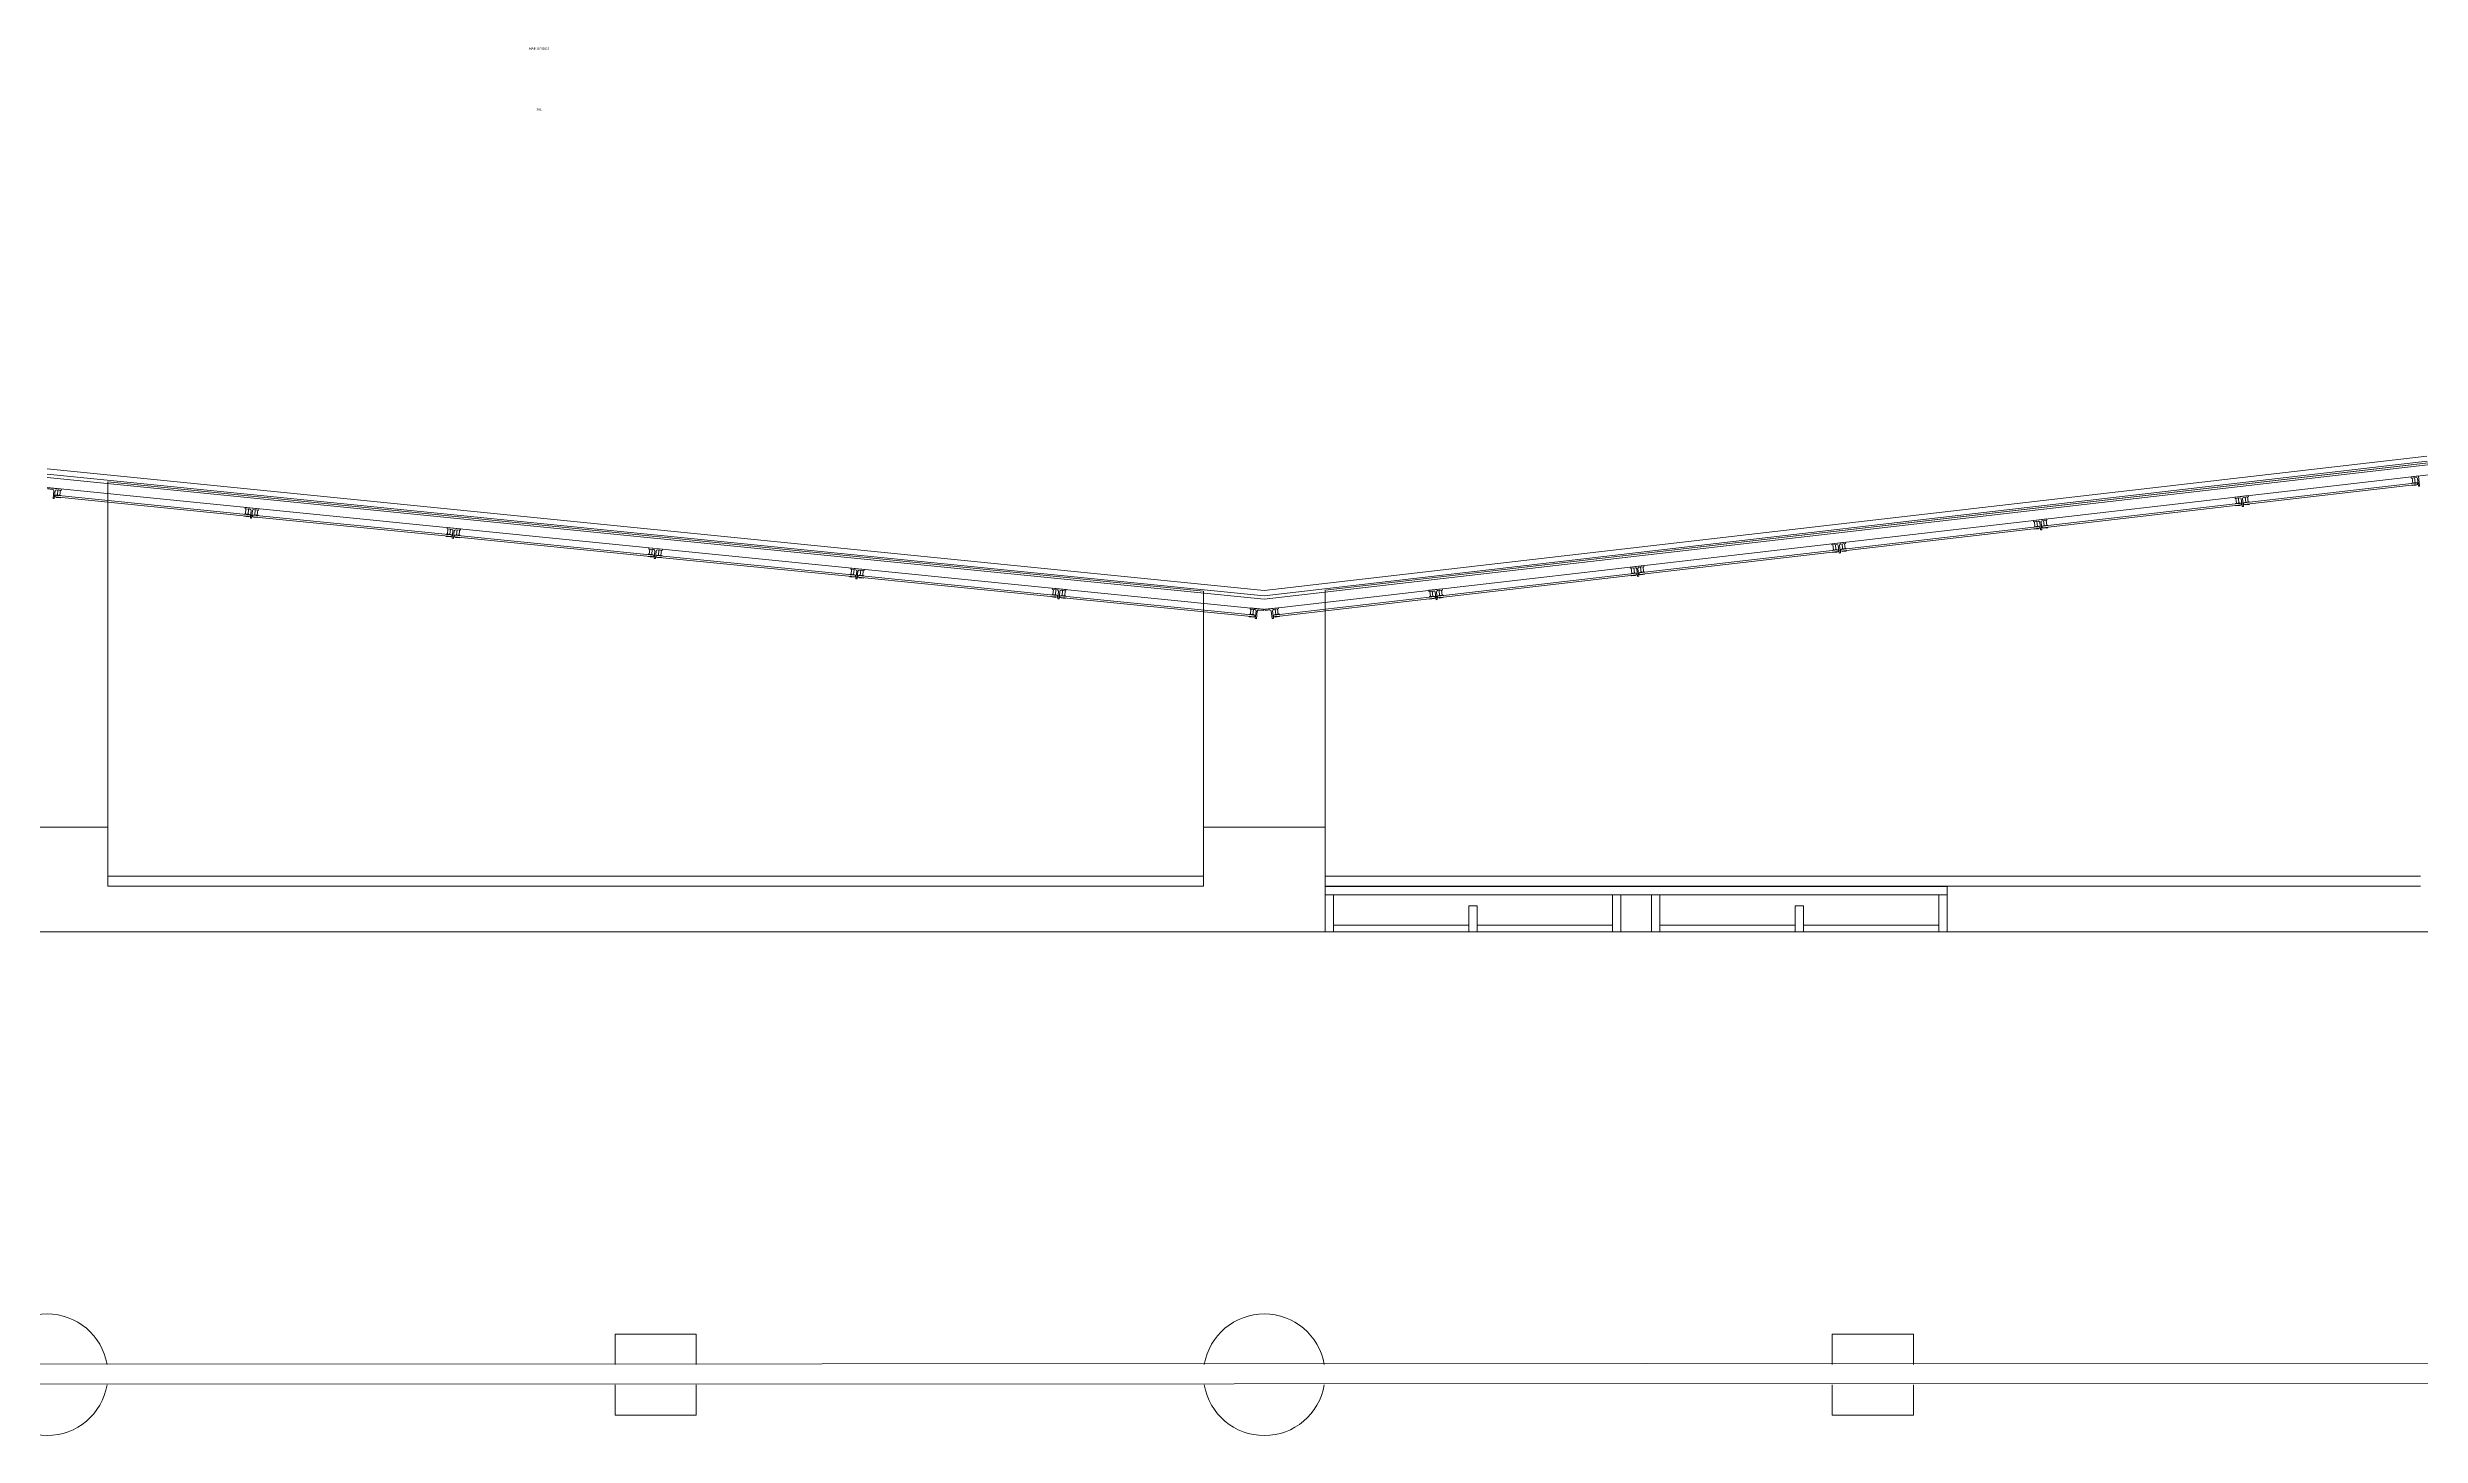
# Model space of a CAD drawing. Header units: inches. Extents: x -31774 to -27465, y 9140 to 11717.
# Drawn here: x -29991 to -29289, y 9371 to 9781 of the extents above; entities that cross this region are included whole.
import ezdxf

# ---------------------------------------------------------------- set-up
doc = ezdxf.new("R2010")
doc.units = ezdxf.units.IN
doc.header["$LTSCALE"] = 5.55
doc.header["$MEASUREMENT"] = 0
doc.layers.get('0').update_dxf_attribs({"lineweight": 18})
for name, color, linetype, lineweight in [('00-A+P Awall Full 2nd Level', 8, 'Continuous', 18), ('00-A+P New Floor Line', 5, 'Continuous', 18), ('00-A+P New Rails', 2, 'Continuous', 18), ('00-RCP-Bridge Below', 4, 'Continuous', 18)]:
    doc.layers.add(name, color=color, linetype=linetype, lineweight=lineweight)
doc.styles.add('@Arial Unicode MS', font='@Arial Unicode MS')

msp = doc.modelspace()

# ---------------------------------------------------------------- linework, layer by layer
at = {"layer": '00-A+P Awall Full 2nd Level'}
for p, q in [((-30009.05, 9550.53), (-29973.05, 9550.53)), ((-29973.05, 9550.53), (-29975.05, 9550.53)), ((-29973.05, 9550.53), (-29973.05, 9533.03)), ((-29647.05, 9550.53), (-29649.05, 9550.53)), ((-29613.05, 9550.53), (-29615.05, 9550.53)), ((-29649.05, 9536.03), (-29973.05, 9536.03)), ((-29973.05, 9533.03), (-29649.05, 9533.03)), ((-29649.05, 9533.03), (-29973.05, 9533.03)), ((-29289.05, 9536.03), (-29613.05, 9536.03)), ((-29613.05, 9533.03), (-29613.05, 9519.52)), ((-29289.05, 9533.03), (-29613.05, 9533.03)), ((-29429.04, 9533.02), (-29613.04, 9533.02)), ((-29429.04, 9533.03), (-29289.05, 9533.03)), ((-29429.04, 9533.03), (-29429.04, 9519.51)), ((-29528.04, 9530.52), (-29610.54, 9530.52)), ((-29514.04, 9530.52), (-29431.54, 9530.52)), ((-30009.05, 9519.52), (-29613.05, 9519.52)), ((-29613.05, 9519.52), (-29109.07, 9519.53)), ((-29610.54, 9521.52), (-29570.54, 9521.52)), ((-29570.54, 9519.52), (-29610.54, 9519.52)), ((-29528.04, 9521.52), (-29568.04, 9521.52)), ((-29568.04, 9519.52), (-29528.04, 9519.52)), ((-29514.04, 9521.52), (-29474.04, 9521.52)), ((-29474.04, 9519.52), (-29514.04, 9519.52)), ((-29431.54, 9521.52), (-29471.54, 9521.52)), ((-29471.54, 9519.52), (-29431.54, 9519.52)), ((-29109.07, 9392.02), (-30457.05, 9391.52)), ((-29109.07, 9386.02), (-30457.05, 9385.52))]:
    msp.add_line(p, q, dxfattribs=at)
for points in [[(-29649.05, 9533.03), (-29649.05, 9550.53), (-29613.05, 9550.53), (-29613.05, 9533.03)], [(-29823.04, 9391.52), (-29823.04, 9400.52), (-29799.04, 9400.52), (-29799.04, 9391.52)], [(-29463.04, 9391.52), (-29463.04, 9400.52), (-29439.04, 9400.52), (-29439.04, 9391.52)], [(-29799.04, 9385.52), (-29799.04, 9376.52), (-29823.04, 9376.52), (-29823.04, 9385.52)], [(-29439.04, 9385.52), (-29439.04, 9376.52), (-29463.04, 9376.52), (-29463.04, 9385.52)]]:
    msp.add_lwpolyline(points, dxfattribs=at)
for points in [[(-29610.54, 9519.52), (-29610.54, 9530.52), (-29613.04, 9530.52), (-29613.04, 9519.52)], [(-29568.04, 9519.52), (-29568.04, 9527.27), (-29570.54, 9527.27), (-29570.54, 9519.52)], [(-29525.54, 9519.52), (-29525.54, 9530.52), (-29528.04, 9530.52), (-29528.04, 9519.52)], [(-29516.54, 9530.52), (-29525.54, 9530.52), (-29525.54, 9519.52), (-29516.54, 9519.52)], [(-29516.54, 9519.52), (-29516.54, 9530.52), (-29514.04, 9530.52), (-29514.04, 9519.52)], [(-29516.54, 9519.52), (-29516.54, 9530.52), (-29514.04, 9530.52), (-29514.04, 9519.52)], [(-29474.04, 9519.52), (-29474.04, 9527.27), (-29471.54, 9527.27), (-29471.54, 9519.52)], [(-29431.54, 9519.52), (-29431.54, 9530.52), (-29429.04, 9530.52), (-29429.04, 9519.52)]]:
    msp.add_lwpolyline(points, close=True, dxfattribs=at)
for centre, start, end in [((-29991.04, 9388.52), 9.59407, 170.40593), ((-29631.04, 9388.52), 9.59407, 170.40593), ((-29991.04, 9388.52), 189.59407, 350.40593), ((-29631.04, 9388.52), 189.59407, 350.40593)]:
    msp.add_arc(centre, 18, start, end, dxfattribs=at)
at = {"layer": '00-A+P New Floor Line'}
for p, q in [((-29285.05, 9658.53), (-29613.05, 9620.61)), ((-29973.05, 9652.73), (-29649.05, 9620.33)), ((-29613.05, 9620.61), (-29291.74, 9657.76))]:
    msp.add_line(p, q, dxfattribs=at)
at = {"layer": '00-A+P New Floor Line', "color": 2, "lineweight": 18}
for p, q in [((-29973.05, 9550.53), (-29973.05, 9652.73)), ((-29649.05, 9550.53), (-29649.05, 9620.33)), ((-29613.05, 9550.53), (-29613.05, 9620.61))]:
    msp.add_line(p, q, dxfattribs=at)
at = {"layer": '00-A+P New Rails', "color": 2, "lineweight": 18}
for p, q in [((-29631.06, 9620.52), (-29287.22, 9660.27)), ((-29631.05, 9619.01), (-29287.05, 9658.78)), ((-29991.05, 9656.51), (-29631.06, 9620.52)), ((-29991.05, 9655.01), (-29631.05, 9619.01)), ((-29990.8, 9650.96), (-29990.83, 9650.59)), ((-29990.8, 9650.96), (-29986.82, 9650.56)), ((-29986.82, 9650.56), (-29990.8, 9650.96)), ((-29289.67, 9654.45), (-29291.84, 9654.19)), ((-29291.84, 9654.19), (-29291.8, 9653.82)), ((-29290.37, 9653.99), (-29291.8, 9653.82)), ((-29290.38, 9652.48), (-29291.62, 9652.33)), ((-29291.62, 9652.33), (-29291.61, 9652.21)), ((-29291.61, 9652.21), (-29290.37, 9652.35)), ((-29291.55, 9653.85), (-29291.37, 9652.36)), ((-29291.55, 9651.71), (-29290.31, 9651.85)), ((-29291.55, 9651.71), (-29291.54, 9651.59)), ((-29290.3, 9651.73), (-29291.54, 9651.59)), ((-29290.8, 9653.94), (-29290.63, 9652.45)), ((-29290.38, 9652.48), (-29290.37, 9652.35)), ((-29290.31, 9651.85), (-29290.3, 9651.73)), ((-29290.06, 9652.39), (-29289.99, 9652.33)), ((-29289.94, 9651.96), (-29290, 9651.89)), ((-29289.99, 9652.33), (-29289.94, 9651.96)), ((-29289.69, 9651.42), (-29289.95, 9653.66)), ((-29289.32, 9651.47), (-29289.69, 9651.42)), ((-29289.69, 9651.42), (-29289.69, 9651.42)), ((-29289.67, 9654.45), (-29289.32, 9651.47)), ((-29989.4, 9650.44), (-29990.83, 9650.59)), ((-29989.29, 9647.8), (-29989.07, 9650.03)), ((-29988.92, 9647.76), (-29989.29, 9647.8)), ((-29989.29, 9647.8), (-29989.29, 9647.8)), ((-29988.69, 9650), (-29988.92, 9647.76)), ((-29988.64, 9648.67), (-29988.68, 9648.3)), ((-29988.68, 9648.3), (-29988.62, 9648.23)), ((-29988.64, 9648.67), (-29988.57, 9648.73)), ((-29988.31, 9648.2), (-29988.32, 9648.07)), ((-29988.32, 9648.07), (-29987.08, 9647.95)), ((-29987.07, 9648.07), (-29988.31, 9648.2)), ((-29986.85, 9650.19), (-29988.28, 9650.33)), ((-29988.25, 9648.82), (-29988.26, 9648.7)), ((-29987.02, 9648.57), (-29988.26, 9648.7)), ((-29988.25, 9648.82), (-29987, 9648.7)), ((-29987.85, 9650.29), (-29988, 9648.8)), ((-29987.1, 9650.21), (-29987.25, 9648.72)), ((-29987.07, 9648.07), (-29987.08, 9647.95)), ((-29987, 9648.7), (-29987.02, 9648.57)), ((-29986.82, 9650.56), (-29986.85, 9650.19)), ((-29932.43, 9645.12), (-29932.46, 9644.75)), ((-29931.03, 9644.61), (-29932.46, 9644.75)), ((-29932.43, 9645.12), (-29928.45, 9644.73)), ((-29928.45, 9644.73), (-29932.43, 9645.12)), ((-29932.22, 9644.73), (-29932.36, 9643.23)), ((-29931.47, 9644.65), (-29931.62, 9643.16)), ((-29930.92, 9641.96), (-29930.7, 9644.2)), ((-29930.32, 9644.16), (-29930.55, 9641.92)), ((-29928.48, 9644.35), (-29929.91, 9644.5)), ((-29929.48, 9644.45), (-29929.63, 9642.96)), ((-29928.73, 9644.38), (-29928.88, 9642.88)), ((-29928.45, 9644.73), (-29928.48, 9644.35)), ((-29343.96, 9648.17), (-29339.98, 9648.63)), ((-29339.98, 9648.63), (-29343.96, 9648.17)), ((-29343.96, 9648.17), (-29343.91, 9647.8)), ((-29342.49, 9647.96), (-29343.91, 9647.8)), ((-29342.5, 9646.45), (-29343.74, 9646.31)), ((-29343.74, 9646.31), (-29343.73, 9646.18)), ((-29343.73, 9646.18), (-29342.49, 9646.33)), ((-29343.67, 9647.83), (-29343.49, 9646.34)), ((-29343.67, 9645.69), (-29342.43, 9645.83)), ((-29343.67, 9645.69), (-29343.66, 9645.56)), ((-29342.41, 9645.7), (-29343.66, 9645.56)), ((-29342.92, 9647.91), (-29342.75, 9646.42)), ((-29342.5, 9646.45), (-29342.49, 9646.33)), ((-29342.43, 9645.83), (-29342.41, 9645.7)), ((-29342.18, 9646.36), (-29342.11, 9646.31)), ((-29342.06, 9645.93), (-29342.12, 9645.86)), ((-29342.11, 9646.31), (-29342.06, 9645.93)), ((-29341.81, 9645.4), (-29342.07, 9647.63)), ((-29341.44, 9645.44), (-29341.81, 9645.4)), ((-29341.81, 9645.4), (-29341.81, 9645.4)), ((-29341.7, 9647.68), (-29341.44, 9645.44)), ((-29339.94, 9648.26), (-29341.37, 9648.09)), ((-29341.36, 9646.39), (-29341.31, 9646.46)), ((-29341.36, 9646.39), (-29341.32, 9646.02)), ((-29341.32, 9646.02), (-29341.25, 9645.97)), ((-29341.01, 9646.62), (-29339.77, 9646.77)), ((-29341.01, 9646.62), (-29341, 9646.5)), ((-29339.75, 9646.64), (-29341, 9646.5)), ((-29339.7, 9646.14), (-29340.94, 9646)), ((-29340.94, 9646), (-29340.92, 9645.88)), ((-29340.93, 9648.14), (-29340.76, 9646.65)), ((-29340.92, 9645.88), (-29339.68, 9646.02)), ((-29340.19, 9648.23), (-29340.02, 9646.74)), ((-29339.98, 9648.63), (-29339.94, 9648.26)), ((-29339.77, 9646.77), (-29339.75, 9646.64)), ((-29339.7, 9646.14), (-29339.68, 9646.02)), ((-29932.68, 9642.64), (-29932.69, 9642.51)), ((-29931.44, 9642.39), (-29932.69, 9642.51)), ((-29932.68, 9642.64), (-29931.43, 9642.51)), ((-29932.61, 9643.26), (-29932.63, 9643.13)), ((-29932.63, 9643.13), (-29931.38, 9643.01)), ((-29931.37, 9643.13), (-29932.61, 9643.26)), ((-29931.43, 9642.51), (-29931.44, 9642.39)), ((-29931.37, 9643.13), (-29931.38, 9643.01)), ((-29931.05, 9642.54), (-29931.12, 9642.48)), ((-29931.07, 9642.98), (-29931.02, 9642.91)), ((-29931.02, 9642.91), (-29931.05, 9642.54)), ((-29930.55, 9641.92), (-29930.92, 9641.96)), ((-29930.92, 9641.96), (-29930.92, 9641.96)), ((-29930.27, 9642.83), (-29930.31, 9642.46)), ((-29930.31, 9642.46), (-29930.25, 9642.39)), ((-29930.27, 9642.83), (-29930.2, 9642.89)), ((-29929.94, 9642.36), (-29929.95, 9642.24)), ((-29929.95, 9642.24), (-29928.71, 9642.11)), ((-29928.7, 9642.24), (-29929.94, 9642.36)), ((-29929.88, 9642.98), (-29929.89, 9642.86)), ((-29928.65, 9642.74), (-29929.89, 9642.86)), ((-29929.88, 9642.98), (-29928.63, 9642.86)), ((-29928.7, 9642.24), (-29928.71, 9642.11)), ((-29928.63, 9642.86), (-29928.65, 9642.74)), ((-29872.91, 9637.29), (-29872.92, 9637.16)), ((-29872.92, 9637.16), (-29871.68, 9637.04)), ((-29871.67, 9637.16), (-29872.91, 9637.29)), ((-29872.72, 9639.15), (-29872.76, 9638.78)), ((-29871.33, 9638.64), (-29872.76, 9638.78)), ((-29872.72, 9639.15), (-29868.74, 9638.76)), ((-29868.74, 9638.76), (-29872.72, 9639.15)), ((-29872.51, 9638.76), (-29872.66, 9637.26)), ((-29871.77, 9638.68), (-29871.92, 9637.19)), ((-29871.67, 9637.16), (-29871.68, 9637.04)), ((-29871.37, 9637.01), (-29871.31, 9636.94)), ((-29871.31, 9636.94), (-29871.35, 9636.57)), ((-29871.22, 9635.99), (-29871, 9638.23)), ((-29870.62, 9638.19), (-29870.85, 9635.95)), ((-29868.78, 9638.38), (-29870.21, 9638.53)), ((-29870.17, 9637.01), (-29870.19, 9636.89)), ((-29870.17, 9637.01), (-29868.93, 9636.89)), ((-29869.78, 9638.48), (-29869.93, 9636.99)), ((-29869.03, 9638.41), (-29869.18, 9636.91)), ((-29868.74, 9638.76), (-29868.78, 9638.38)), ((-29403.56, 9641.28), (-29399.59, 9641.74)), ((-29399.59, 9641.74), (-29403.56, 9641.28)), ((-29403.56, 9641.28), (-29403.52, 9640.91)), ((-29402.09, 9641.07), (-29403.52, 9640.91)), ((-29402.1, 9639.56), (-29403.35, 9639.42)), ((-29403.35, 9639.42), (-29403.33, 9639.29)), ((-29403.33, 9639.29), (-29402.09, 9639.44)), ((-29403.27, 9640.93), (-29403.1, 9639.44)), ((-29403.27, 9638.79), (-29402.03, 9638.94)), ((-29403.27, 9638.79), (-29403.26, 9638.67)), ((-29402.02, 9638.81), (-29403.26, 9638.67)), ((-29402.52, 9641.02), (-29402.35, 9639.53)), ((-29402.1, 9639.56), (-29402.09, 9639.44)), ((-29402.03, 9638.94), (-29402.02, 9638.81)), ((-29401.78, 9639.47), (-29401.71, 9639.42)), ((-29401.67, 9639.04), (-29401.72, 9638.97)), ((-29401.71, 9639.42), (-29401.67, 9639.04)), ((-29401.42, 9638.51), (-29401.67, 9640.74)), ((-29401.04, 9638.55), (-29401.42, 9638.51)), ((-29401.42, 9638.51), (-29401.42, 9638.51)), ((-29401.3, 9640.78), (-29401.04, 9638.55)), ((-29399.54, 9641.37), (-29400.97, 9641.2)), ((-29400.96, 9639.5), (-29400.91, 9639.57)), ((-29400.96, 9639.5), (-29400.92, 9639.13)), ((-29400.92, 9639.13), (-29400.85, 9639.07)), ((-29400.61, 9639.73), (-29399.37, 9639.88)), ((-29400.61, 9639.73), (-29400.6, 9639.61)), ((-29399.36, 9639.75), (-29400.6, 9639.61)), ((-29400.54, 9641.25), (-29400.37, 9639.76)), ((-29399.3, 9639.25), (-29400.54, 9639.11)), ((-29400.54, 9639.11), (-29400.53, 9638.99)), ((-29400.53, 9638.99), (-29399.29, 9639.13)), ((-29399.79, 9641.34), (-29399.62, 9639.85)), ((-29399.59, 9641.74), (-29399.54, 9641.37)), ((-29399.37, 9639.88), (-29399.36, 9639.75)), ((-29399.3, 9639.25), (-29399.29, 9639.13)), ((-29872.97, 9636.67), (-29872.99, 9636.54)), ((-29871.74, 9636.42), (-29872.99, 9636.54)), ((-29872.97, 9636.67), (-29871.73, 9636.54)), ((-29871.73, 9636.54), (-29871.74, 9636.42)), ((-29871.35, 9636.57), (-29871.42, 9636.51)), ((-29870.85, 9635.95), (-29871.22, 9635.99)), ((-29871.22, 9635.99), (-29871.22, 9635.99)), ((-29870.57, 9636.86), (-29870.6, 9636.49)), ((-29870.6, 9636.49), (-29870.55, 9636.42)), ((-29870.57, 9636.86), (-29870.5, 9636.92)), ((-29870.24, 9636.39), (-29870.25, 9636.27)), ((-29870.25, 9636.27), (-29869.01, 9636.14)), ((-29868.99, 9636.27), (-29870.24, 9636.39)), ((-29868.94, 9636.77), (-29870.19, 9636.89)), ((-29868.99, 9636.27), (-29869.01, 9636.14)), ((-29868.93, 9636.89), (-29868.94, 9636.77)), ((-29813.27, 9630.7), (-29813.28, 9630.57)), ((-29812.04, 9630.45), (-29813.28, 9630.57)), ((-29813.27, 9630.7), (-29812.03, 9630.57)), ((-29813.21, 9631.32), (-29813.22, 9631.19)), ((-29813.22, 9631.19), (-29811.98, 9631.07)), ((-29811.97, 9631.19), (-29813.21, 9631.32)), ((-29813.02, 9633.18), (-29813.06, 9632.81)), ((-29811.63, 9632.67), (-29813.06, 9632.81)), ((-29813.02, 9633.18), (-29809.04, 9632.79)), ((-29809.04, 9632.79), (-29813.02, 9633.18)), ((-29812.81, 9632.79), (-29812.96, 9631.29)), ((-29812.06, 9632.71), (-29812.21, 9631.22)), ((-29812.03, 9630.57), (-29812.04, 9630.45)), ((-29811.97, 9631.19), (-29811.98, 9631.07)), ((-29811.65, 9630.6), (-29811.72, 9630.54)), ((-29811.67, 9631.04), (-29811.61, 9630.97)), ((-29811.61, 9630.97), (-29811.65, 9630.6)), ((-29811.52, 9630.02), (-29811.29, 9632.26)), ((-29811.14, 9629.98), (-29811.52, 9630.02)), ((-29811.52, 9630.02), (-29811.52, 9630.02)), ((-29810.92, 9632.22), (-29811.14, 9629.98)), ((-29810.86, 9630.89), (-29810.9, 9630.52)), ((-29810.9, 9630.52), (-29810.85, 9630.45)), ((-29810.86, 9630.89), (-29810.8, 9630.95)), ((-29810.53, 9630.42), (-29810.55, 9630.3)), ((-29810.55, 9630.3), (-29809.3, 9630.17)), ((-29809.29, 9630.3), (-29810.53, 9630.42)), ((-29809.08, 9632.41), (-29810.51, 9632.56)), ((-29810.47, 9631.04), (-29810.49, 9630.92)), ((-29809.24, 9630.8), (-29810.49, 9630.92)), ((-29810.47, 9631.04), (-29809.23, 9630.92)), ((-29810.07, 9632.51), (-29810.22, 9631.02)), ((-29809.33, 9632.44), (-29809.48, 9630.94)), ((-29809.29, 9630.3), (-29809.3, 9630.17)), ((-29809.23, 9630.92), (-29809.24, 9630.8)), ((-29809.04, 9632.79), (-29809.08, 9632.41)), ((-29463.16, 9634.39), (-29459.19, 9634.85)), ((-29459.19, 9634.85), (-29463.16, 9634.39)), ((-29463.16, 9634.39), (-29463.12, 9634.02)), ((-29461.69, 9634.18), (-29463.12, 9634.02)), ((-29461.71, 9632.67), (-29462.95, 9632.53)), ((-29462.95, 9632.53), (-29462.93, 9632.4)), ((-29462.93, 9632.4), (-29461.69, 9632.54)), ((-29462.88, 9631.9), (-29461.64, 9632.05)), ((-29462.88, 9631.9), (-29462.86, 9631.78)), ((-29462.87, 9634.04), (-29462.7, 9632.55)), ((-29461.62, 9631.92), (-29462.86, 9631.78)), ((-29462.13, 9634.13), (-29461.96, 9632.64)), ((-29461.71, 9632.67), (-29461.69, 9632.54)), ((-29461.64, 9632.05), (-29461.62, 9631.92)), ((-29461.38, 9632.58), (-29461.31, 9632.53)), ((-29461.27, 9632.15), (-29461.32, 9632.08)), ((-29461.31, 9632.53), (-29461.27, 9632.15)), ((-29461.02, 9631.62), (-29461.28, 9633.85)), ((-29460.65, 9631.66), (-29461.02, 9631.62)), ((-29461.02, 9631.62), (-29461.02, 9631.62)), ((-29460.9, 9633.89), (-29460.65, 9631.66)), ((-29459.15, 9634.47), (-29460.58, 9634.31)), ((-29460.57, 9632.61), (-29460.51, 9632.68)), ((-29460.57, 9632.61), (-29460.52, 9632.24)), ((-29460.52, 9632.24), (-29460.46, 9632.18)), ((-29460.22, 9632.84), (-29458.98, 9632.98)), ((-29460.22, 9632.84), (-29460.2, 9632.72)), ((-29458.96, 9632.86), (-29460.2, 9632.72)), ((-29460.14, 9634.36), (-29459.97, 9632.87)), ((-29458.9, 9632.36), (-29460.14, 9632.22)), ((-29460.14, 9632.22), (-29460.13, 9632.1)), ((-29460.13, 9632.1), (-29458.89, 9632.24)), ((-29459.4, 9634.45), (-29459.22, 9632.96)), ((-29459.19, 9634.85), (-29459.15, 9634.47)), ((-29458.98, 9632.98), (-29458.96, 9632.86)), ((-29458.9, 9632.36), (-29458.89, 9632.24)), ((-29753.57, 9624.73), (-29753.58, 9624.6)), ((-29752.34, 9624.48), (-29753.58, 9624.6)), ((-29753.57, 9624.73), (-29752.33, 9624.6)), ((-29753.51, 9625.35), (-29753.52, 9625.22)), ((-29753.52, 9625.22), (-29752.28, 9625.1)), ((-29752.26, 9625.22), (-29753.51, 9625.35)), ((-29753.32, 9627.21), (-29753.36, 9626.84)), ((-29751.93, 9626.7), (-29753.36, 9626.84)), ((-29753.32, 9627.21), (-29749.34, 9626.81)), ((-29749.34, 9626.81), (-29753.32, 9627.21)), ((-29753.11, 9626.81), (-29753.26, 9625.32)), ((-29752.36, 9626.74), (-29752.51, 9625.25)), ((-29752.33, 9624.6), (-29752.34, 9624.48)), ((-29752.26, 9625.22), (-29752.28, 9625.1)), ((-29751.95, 9624.63), (-29752.01, 9624.57)), ((-29751.96, 9625.07), (-29751.91, 9625)), ((-29751.91, 9625), (-29751.95, 9624.63)), ((-29751.82, 9624.05), (-29751.59, 9626.29)), ((-29751.44, 9624.01), (-29751.82, 9624.05)), ((-29751.82, 9624.05), (-29751.82, 9624.05)), ((-29751.22, 9626.25), (-29751.44, 9624.01)), ((-29751.16, 9624.92), (-29751.2, 9624.55)), ((-29751.2, 9624.55), (-29751.14, 9624.48)), ((-29751.16, 9624.92), (-29751.09, 9624.98)), ((-29750.83, 9624.45), (-29750.85, 9624.33)), ((-29750.85, 9624.33), (-29749.6, 9624.2)), ((-29749.59, 9624.33), (-29750.83, 9624.45)), ((-29749.38, 9626.44), (-29750.81, 9626.58)), ((-29750.77, 9625.07), (-29750.78, 9624.95)), ((-29749.54, 9624.82), (-29750.78, 9624.95)), ((-29750.77, 9625.07), (-29749.53, 9624.95)), ((-29750.37, 9626.54), (-29750.52, 9625.05)), ((-29749.63, 9626.47), (-29749.78, 9624.97)), ((-29749.59, 9624.33), (-29749.6, 9624.2)), ((-29749.53, 9624.95), (-29749.54, 9624.82)), ((-29749.34, 9626.81), (-29749.38, 9626.44)), ((-29522.77, 9627.5), (-29518.79, 9627.96)), ((-29518.79, 9627.96), (-29522.77, 9627.5)), ((-29522.77, 9627.5), (-29522.72, 9627.12)), ((-29521.3, 9627.29), (-29522.72, 9627.12)), ((-29521.31, 9625.78), (-29522.55, 9625.63)), ((-29522.55, 9625.63), (-29522.54, 9625.51)), ((-29522.54, 9625.51), (-29521.3, 9625.65)), ((-29522.48, 9627.15), (-29522.3, 9625.66)), ((-29522.48, 9625.01), (-29521.24, 9625.16)), ((-29522.48, 9625.01), (-29522.47, 9624.89)), ((-29521.22, 9625.03), (-29522.47, 9624.89)), ((-29521.73, 9627.24), (-29521.56, 9625.75)), ((-29521.31, 9625.78), (-29521.3, 9625.65)), ((-29521.24, 9625.16), (-29521.22, 9625.03)), ((-29520.99, 9625.69), (-29520.92, 9625.64)), ((-29520.87, 9625.26), (-29520.93, 9625.19)), ((-29520.92, 9625.64), (-29520.87, 9625.26)), ((-29520.62, 9624.73), (-29520.88, 9626.96)), ((-29520.25, 9624.77), (-29520.62, 9624.73)), ((-29520.62, 9624.73), (-29520.62, 9624.73)), ((-29520.51, 9627), (-29520.25, 9624.77)), ((-29518.75, 9627.58), (-29520.18, 9627.42)), ((-29520.17, 9625.72), (-29520.12, 9625.79)), ((-29520.17, 9625.72), (-29520.13, 9625.35)), ((-29520.13, 9625.35), (-29520.06, 9625.29)), ((-29519.82, 9625.95), (-29518.58, 9626.09)), ((-29519.82, 9625.95), (-29519.81, 9625.83)), ((-29518.56, 9625.97), (-29519.81, 9625.83)), ((-29518.51, 9625.47), (-29519.75, 9625.33)), ((-29519.75, 9625.33), (-29519.73, 9625.21)), ((-29519.74, 9627.47), (-29519.57, 9625.98)), ((-29519.73, 9625.21), (-29518.49, 9625.35)), ((-29519, 9627.56), (-29518.83, 9626.07)), ((-29518.79, 9627.96), (-29518.75, 9627.58)), ((-29518.58, 9626.09), (-29518.56, 9625.97)), ((-29518.51, 9625.47), (-29518.49, 9625.35)), ((-29693.87, 9618.76), (-29693.88, 9618.63)), ((-29692.64, 9618.51), (-29693.88, 9618.63)), ((-29693.87, 9618.76), (-29692.62, 9618.63)), ((-29693.8, 9619.38), (-29693.82, 9619.25)), ((-29693.82, 9619.25), (-29692.57, 9619.13)), ((-29692.56, 9619.25), (-29693.8, 9619.38)), ((-29693.62, 9621.24), (-29693.66, 9620.87)), ((-29692.22, 9620.73), (-29693.66, 9620.87)), ((-29693.62, 9621.24), (-29689.64, 9620.84)), ((-29689.64, 9620.84), (-29693.62, 9621.24)), ((-29693.41, 9620.84), (-29693.56, 9619.35)), ((-29692.66, 9620.77), (-29692.81, 9619.28)), ((-29692.62, 9618.63), (-29692.64, 9618.51)), ((-29692.56, 9619.25), (-29692.57, 9619.13)), ((-29692.24, 9618.66), (-29692.31, 9618.6)), ((-29692.26, 9619.1), (-29692.21, 9619.03)), ((-29692.21, 9619.03), (-29692.24, 9618.66)), ((-29692.11, 9618.08), (-29691.89, 9620.32)), ((-29691.74, 9618.04), (-29692.11, 9618.08)), ((-29692.11, 9618.08), (-29692.11, 9618.08)), ((-29691.52, 9620.28), (-29691.74, 9618.04)), ((-29691.46, 9618.95), (-29691.5, 9618.58)), ((-29691.5, 9618.58), (-29691.44, 9618.51)), ((-29691.46, 9618.95), (-29691.39, 9619.01)), ((-29691.13, 9618.48), (-29691.14, 9618.36)), ((-29691.14, 9618.36), (-29689.9, 9618.23)), ((-29689.89, 9618.36), (-29691.13, 9618.48)), ((-29689.68, 9620.47), (-29691.11, 9620.61)), ((-29691.07, 9619.1), (-29691.08, 9618.98)), ((-29689.84, 9618.85), (-29691.08, 9618.98)), ((-29691.07, 9619.1), (-29689.82, 9618.98)), ((-29690.67, 9620.57), (-29690.82, 9619.08)), ((-29689.92, 9620.5), (-29690.07, 9619)), ((-29689.89, 9618.36), (-29689.9, 9618.23)), ((-29689.82, 9618.98), (-29689.84, 9618.85)), ((-29689.64, 9620.84), (-29689.68, 9620.47)), ((-29582.37, 9620.61), (-29578.4, 9621.07)), ((-29578.4, 9621.07), (-29582.37, 9620.61)), ((-29582.37, 9620.61), (-29582.33, 9620.23)), ((-29580.9, 9620.4), (-29582.33, 9620.23)), ((-29580.91, 9618.89), (-29582.15, 9618.74)), ((-29582.15, 9618.74), (-29582.14, 9618.62)), ((-29582.14, 9618.62), (-29580.9, 9618.76)), ((-29582.08, 9620.26), (-29581.91, 9618.77)), ((-29582.08, 9618.12), (-29580.84, 9618.27)), ((-29582.08, 9618.12), (-29582.07, 9618)), ((-29580.83, 9618.14), (-29582.07, 9618)), ((-29581.33, 9620.35), (-29581.16, 9618.86)), ((-29580.91, 9618.89), (-29580.9, 9618.76)), ((-29580.84, 9618.27), (-29580.83, 9618.14)), ((-29580.59, 9618.8), (-29580.52, 9618.74)), ((-29580.48, 9618.37), (-29580.53, 9618.3)), ((-29580.52, 9618.74), (-29580.48, 9618.37)), ((-29580.22, 9617.83), (-29580.48, 9620.07)), ((-29579.85, 9617.88), (-29580.22, 9617.83)), ((-29580.22, 9617.83), (-29580.22, 9617.83)), ((-29580.11, 9620.11), (-29579.85, 9617.88)), ((-29578.35, 9620.69), (-29579.78, 9620.53)), ((-29579.77, 9618.83), (-29579.72, 9618.9)), ((-29579.77, 9618.83), (-29579.73, 9618.46)), ((-29579.73, 9618.46), (-29579.66, 9618.4)), ((-29579.42, 9619.06), (-29578.18, 9619.2)), ((-29579.42, 9619.06), (-29579.41, 9618.94)), ((-29578.17, 9619.08), (-29579.41, 9618.94)), ((-29579.35, 9620.58), (-29579.17, 9619.09)), ((-29578.11, 9618.58), (-29579.35, 9618.44)), ((-29579.35, 9618.44), (-29579.34, 9618.32)), ((-29579.34, 9618.32), (-29578.09, 9618.46)), ((-29578.6, 9620.67), (-29578.43, 9619.17)), ((-29578.4, 9621.07), (-29578.35, 9620.69)), ((-29578.18, 9619.2), (-29578.17, 9619.08)), ((-29578.11, 9618.58), (-29578.09, 9618.46)), ((-29635.46, 9612.91), (-29635.47, 9612.79)), ((-29634.23, 9612.67), (-29635.47, 9612.79)), ((-29635.46, 9612.91), (-29634.21, 9612.79)), ((-29635.4, 9613.54), (-29635.41, 9613.41)), ((-29635.41, 9613.41), (-29634.16, 9613.29)), ((-29634.15, 9613.41), (-29635.4, 9613.54)), ((-29635.21, 9615.4), (-29635.25, 9615.03)), ((-29633.82, 9614.89), (-29635.25, 9615.03)), ((-29635.21, 9615.4), (-29631.23, 9615)), ((-29631.23, 9615), (-29635.21, 9615.4)), ((-29635, 9615), (-29635.15, 9613.51)), ((-29634.25, 9614.93), (-29634.4, 9613.44)), ((-29634.21, 9612.79), (-29634.23, 9612.67)), ((-29634.15, 9613.41), (-29634.16, 9613.29)), ((-29633.84, 9612.81), (-29633.9, 9612.76)), ((-29633.85, 9613.26), (-29633.8, 9613.19)), ((-29633.8, 9613.19), (-29633.84, 9612.81)), ((-29633.7, 9612.24), (-29633.48, 9614.48)), ((-29633.33, 9612.2), (-29633.7, 9612.24)), ((-29633.7, 9612.24), (-29633.7, 9612.24)), ((-29633.11, 9614.44), (-29633.33, 9612.2)), ((-29631.27, 9614.63), (-29632.7, 9614.77)), ((-29631.23, 9615), (-29631.27, 9614.63)), ((-29630.85, 9615), (-29626.88, 9615.46)), ((-29626.88, 9615.46), (-29630.85, 9615)), ((-29630.85, 9615), (-29630.81, 9614.63)), ((-29629.38, 9614.79), (-29630.81, 9614.63)), ((-29628.71, 9612.23), (-29628.97, 9614.46)), ((-29628.34, 9612.27), (-29628.71, 9612.23)), ((-29628.71, 9612.23), (-29628.71, 9612.23)), ((-29628.6, 9614.51), (-29628.34, 9612.27)), ((-29626.84, 9615.09), (-29628.27, 9614.92)), ((-29628.26, 9613.23), (-29628.2, 9613.29)), ((-29628.26, 9613.23), (-29628.22, 9612.85)), ((-29628.22, 9612.85), (-29628.14, 9612.79)), ((-29627.91, 9613.45), (-29626.67, 9613.6)), ((-29627.91, 9613.45), (-29627.89, 9613.33)), ((-29626.65, 9613.47), (-29627.89, 9613.33)), ((-29626.59, 9612.98), (-29627.84, 9612.83)), ((-29627.84, 9612.83), (-29627.82, 9612.71)), ((-29627.83, 9614.97), (-29627.66, 9613.48)), ((-29627.82, 9612.71), (-29626.58, 9612.85)), ((-29627.09, 9615.06), (-29626.91, 9613.57)), ((-29626.88, 9615.46), (-29626.84, 9615.09)), ((-29626.67, 9613.6), (-29626.65, 9613.47)), ((-29626.59, 9612.98), (-29626.58, 9612.85))]:
    msp.add_line(p, q, dxfattribs=at)
at = {"layer": '00-A+P New Rails', "color": 1, "lineweight": 18}
for p, q in [((-29991.05, 9654), (-29631.04, 9618)), ((-29991.05, 9650.99), (-29631.02, 9614.98)), ((-29631.04, 9618), (-29286.93, 9657.78)), ((-29631.02, 9614.98), (-29286.59, 9654.8))]:
    msp.add_line(p, q, dxfattribs=at)
at = {"layer": '00-A+P New Rails'}
for p, q in [((-29290.06, 9652.39), (-29341.31, 9646.46)), ((-29290, 9651.89), (-29341.25, 9645.97)), ((-29931.12, 9642.48), (-29988.62, 9648.23)), ((-29931.07, 9642.98), (-29988.57, 9648.73)), ((-29342.18, 9646.36), (-29400.91, 9639.57)), ((-29342.12, 9645.86), (-29400.85, 9639.07)), ((-29871.42, 9636.51), (-29930.25, 9642.39)), ((-29871.37, 9637.01), (-29930.2, 9642.89)), ((-29401.78, 9639.47), (-29460.51, 9632.68)), ((-29401.72, 9638.97), (-29460.46, 9632.18)), ((-29811.72, 9630.54), (-29870.55, 9636.42)), ((-29811.67, 9631.04), (-29870.5, 9636.92)), ((-29752.01, 9624.57), (-29810.85, 9630.45)), ((-29751.96, 9625.07), (-29810.8, 9630.95)), ((-29461.38, 9632.58), (-29520.12, 9625.79)), ((-29461.32, 9632.08), (-29520.06, 9625.29)), ((-29692.31, 9618.6), (-29751.14, 9624.48)), ((-29692.26, 9619.1), (-29751.09, 9624.98)), ((-29520.99, 9625.69), (-29579.72, 9618.9)), ((-29520.93, 9625.19), (-29579.66, 9618.4)), ((-29691.44, 9618.51), (-29633.9, 9612.76)), ((-29691.39, 9619.01), (-29633.85, 9613.26)), ((-29628.21, 9613.29), (-29580.59, 9618.8)), ((-29580.53, 9618.3), (-29628.14, 9612.79))]:
    msp.add_line(p, q, dxfattribs=at)
at = {"layer": '00-A+P New Rails', "color": 2, "lineweight": 18}
for centre, start, end in [((-29290.32, 9653.61), 6.5945, 96.59448), ((-29989.44, 9650.07), 354.28939, 84.28937), ((-29988.32, 9649.96), 84.28941, 174.28931), ((-29931.07, 9644.23), 354.28939, 84.28937), ((-29929.95, 9644.12), 84.28941, 174.28931), ((-29342.44, 9647.59), 6.5945, 96.59448), ((-29341.33, 9647.72), 96.59452, 186.59442), ((-29871.37, 9638.26), 354.28939, 84.28937), ((-29870.25, 9638.15), 84.28941, 174.28931), ((-29402.05, 9640.7), 6.5945, 96.59448), ((-29400.93, 9640.83), 96.59452, 186.59442), ((-29811.67, 9632.29), 354.28939, 84.28937), ((-29810.55, 9632.18), 84.28941, 174.28931), ((-29461.65, 9633.81), 6.5945, 96.59448), ((-29460.53, 9633.94), 96.59452, 186.59442), ((-29751.96, 9626.32), 354.28939, 84.28937), ((-29750.85, 9626.21), 84.28941, 174.28931), ((-29521.25, 9626.92), 6.5945, 96.59448), ((-29520.14, 9627.05), 96.59452, 186.59442), ((-29692.26, 9620.35), 354.28939, 84.28937), ((-29691.14, 9620.24), 84.28941, 174.28931), ((-29580.86, 9620.03), 6.5945, 96.59448), ((-29579.74, 9620.16), 96.59452, 186.59442), ((-29633.85, 9614.51), 354.28939, 84.28937), ((-29632.73, 9614.4), 84.28941, 174.28931), ((-29629.34, 9614.42), 6.5945, 96.59448), ((-29628.22, 9614.55), 96.59452, 186.59442)]:
    msp.add_arc(centre, 0.375, start, end, dxfattribs=at)
at = {"layer": '00-RCP-Bridge Below'}
for p, q in [((-29285.05, 9658.53), (-29613.05, 9620.61)), ((-29649.05, 9620.33), (-29973.05, 9652.73))]:
    msp.add_line(p, q, dxfattribs=at)

# ---------------------------------------------------------------- texts
at = {"char_height": 0.6482, "attachment_point": 2, "line_spacing_factor": 0.96736, "style": '@Arial Unicode MS'}
for s, insert in [('{\\C7;\\lMAIN BRIDGE}', (-29845.5, 9781.22)), ('{\\C7;\\l301}', (-29845.5, 9763.22))]:
    msp.add_mtext(s, dxfattribs=dict(at, insert=insert))

doc.saveas('drawing.dxf')
